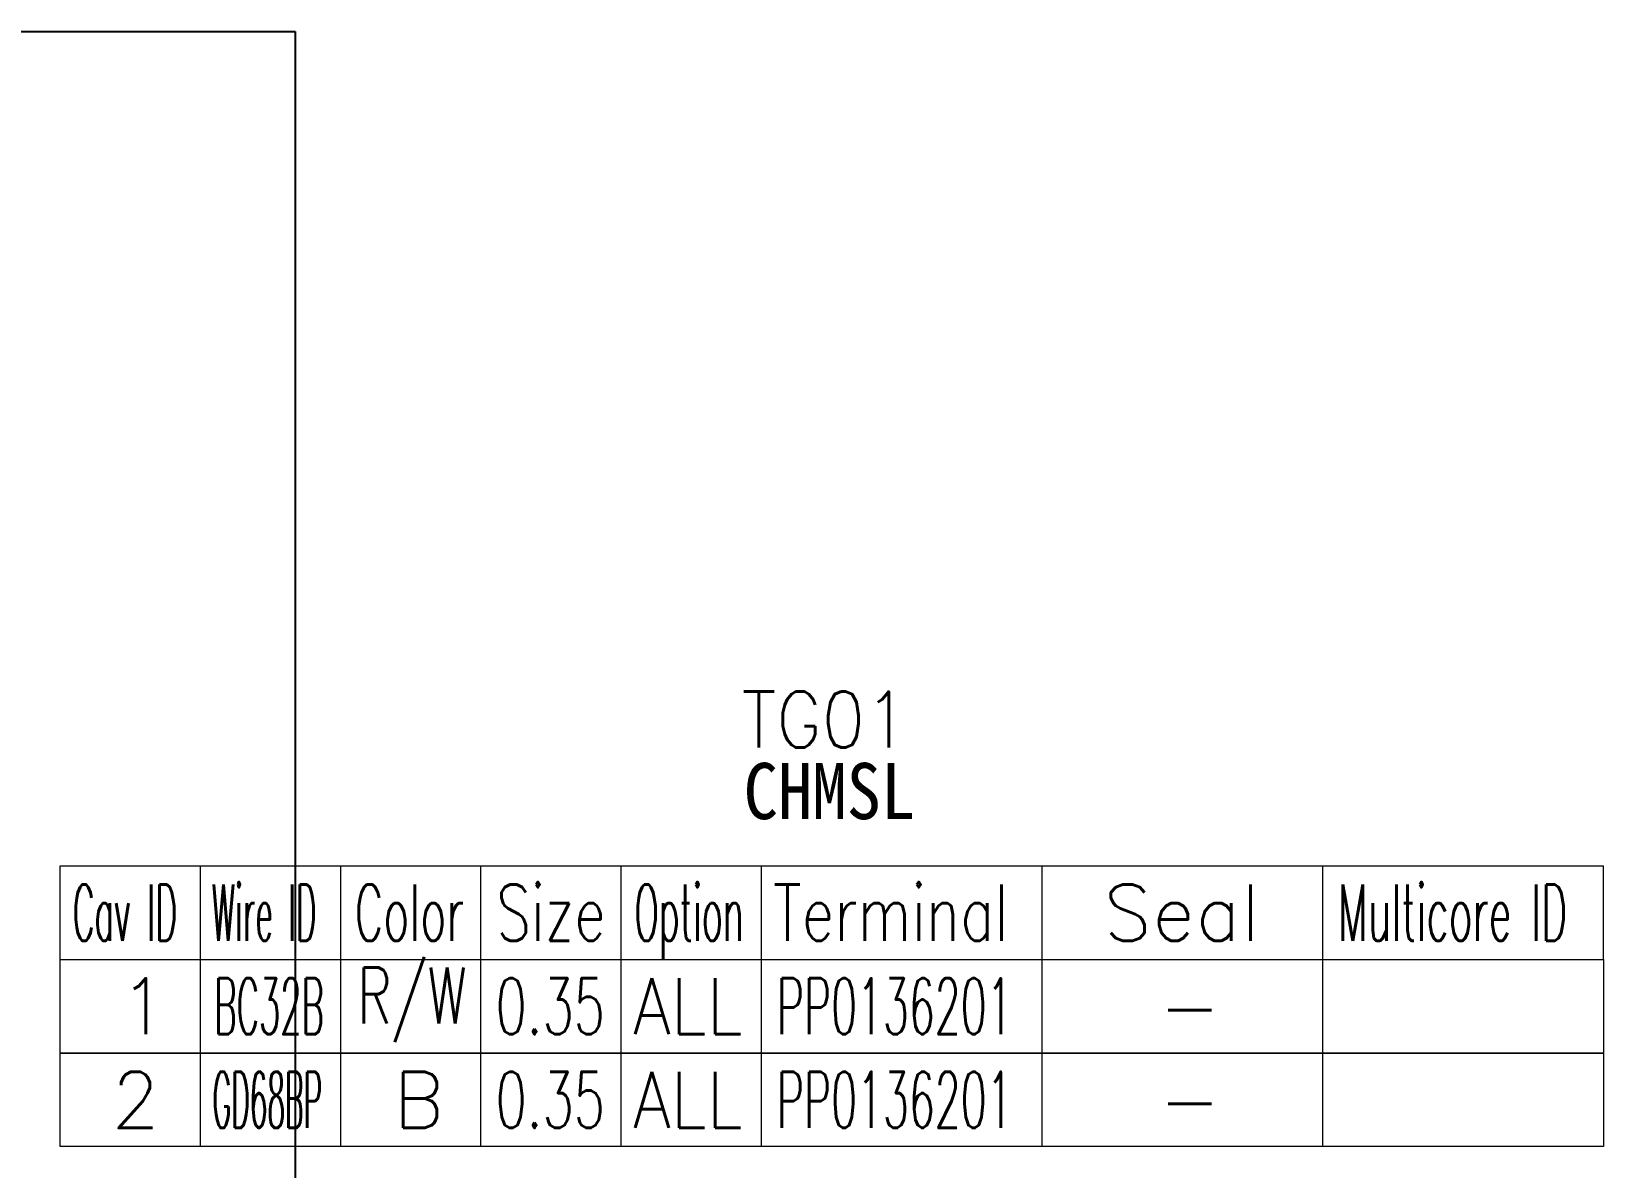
# Model space of a CAD drawing. Header units: inches. Extents: x 47316 to 59086, y 3141 to 11743.
# Drawn here: x 51117.4 to 51201.4, y 4998.7 to 5059.5 of the extents above; entities that cross this region are included whole.
import ezdxf

# ---------------------------------------------------------------- set-up
doc = ezdxf.new("R2010")
doc.units = ezdxf.units.IN
doc.header["$MEASUREMENT"] = 0
doc.layers.add('_BLACK_HOLE', color=7, linetype='Continuous')
doc.styles.get("Standard").update_dxf_attribs({"font": ''})
doc.styles.get('Standard').set_extended_font_data('SimSun')

msp = doc.modelspace()

# ---------------------------------------------------------------- linework, layer by layer
at = {"color": 1, "lineweight": -3}
for p, q in [((51042.196, 5059.458), (51131.476, 5059.458)), ((51131.476, 5059.458), (51131.476, 4977.536))]:
    msp.add_line(p, q, dxfattribs=at)
at = {"layer": '_BLACK_HOLE', "linetype": 'Continuous', "lineweight": 15}
for p, q in [((51118.906, 5014.867), (51201.406, 5014.867)), ((51118.906, 5009.867), (51118.906, 5014.867)), ((51118.906, 5009.867), (51201.406, 5009.867))]:
    msp.add_line(p, q, dxfattribs=at)
at = {"layer": '_BLACK_HOLE', "color": 7, "linetype": 'Continuous', "lineweight": 15}
for p, q in [((51126.406, 5009.867), (51126.406, 5014.867)), ((51133.906, 5009.867), (51133.906, 5014.867)), ((51141.406, 5009.867), (51141.406, 5014.867)), ((51148.906, 5009.867), (51148.906, 5014.867)), ((51156.406, 5009.867), (51156.406, 5014.867)), ((51171.406, 5009.867), (51171.406, 5014.867)), ((51186.406, 5009.867), (51186.406, 5014.867)), ((51201.406, 5009.867), (51201.406, 5014.867))]:
    msp.add_line(p, q, dxfattribs=at)
at = {"layer": '_BLACK_HOLE', "color": 102, "linetype": 'Continuous', "lineweight": 15}
for p, q in [((51126.406, 5004.867), (51126.406, 5009.867)), ((51133.906, 5004.867), (51133.906, 5009.867)), ((51141.406, 5004.867), (51141.406, 5009.867)), ((51148.906, 5004.867), (51148.906, 5009.867)), ((51156.406, 5004.867), (51156.406, 5009.867)), ((51171.406, 5004.867), (51171.406, 5009.867)), ((51186.406, 5004.867), (51186.406, 5009.867)), ((51126.406, 4999.867), (51126.406, 5004.867)), ((51133.906, 4999.867), (51133.906, 5004.867)), ((51141.406, 4999.867), (51141.406, 5004.867)), ((51148.906, 4999.867), (51148.906, 5004.867)), ((51156.406, 4999.867), (51156.406, 5004.867)), ((51171.406, 4999.867), (51171.406, 5004.867)), ((51186.406, 4999.867), (51186.406, 5004.867))]:
    msp.add_line(p, q, dxfattribs=at)
at = {"layer": '_BLACK_HOLE', "linetype": 'Continuous', "lineweight": 15}
for points in [[(51118.906, 5004.867), (51118.906, 5009.867), (51201.406, 5009.867), (51201.406, 5004.867)], [(51118.906, 4999.867), (51118.906, 5004.867), (51201.406, 5004.867), (51201.406, 4999.867)]]:
    msp.add_lwpolyline(points, close=True, dxfattribs=at)

# ---------------------------------------------------------------- texts
at = {"layer": '_BLACK_HOLE', "color": 6, "linetype": 'Continuous', "lineweight": 20, "char_height": 3, "attachment_point": 1}
for s, insert, width in [('\\Fromans.shx;\\W0.9000000000;\\T1.0000000000;\\o\\lTG01', (51155.335, 5024.185), 9.9), ('\\f黑体|b0|i0|c1|p0;\\W0.9000000000;\\T1.0000000000;\\o\\lCHMSL', (51155.439, 5020.367), 9.70787)]:
    msp.add_mtext(s, dxfattribs=dict(at, insert=insert, width=width))
at = {"layer": '_BLACK_HOLE', "color": 7, "linetype": 'Continuous', "lineweight": 15, "char_height": 3, "attachment_point": 1}
for s, insert, width in [('\\Fromans.shx;\\W0.4026548673;\\T1.0000000000;\\o\\lWire ID', (51127.021, 5013.867), 6.5), ('\\Fromans.shx;\\W0.7222222222;\\T1.0000000000;\\o\\lSize', (51142.216, 5013.867), 6.5), ('\\Fromans.shx;\\W0.4595959596;\\T1.0000000000;\\o\\lOption', (51149.603, 5013.867), 6.5), ('\\Fromans.shx;\\W0.7480916031;\\T1.0000000000;\\o\\lTerminal', (51157.013, 5013.867), 14), ('\\Fromans.shx;\\W0.5185185185;\\T1.0000000000;\\o\\lMulticore ID', (51187.202, 5013.867), 14), ('\\Fromans.shx;\\W0.4292452830;\\T1.0000000000;\\o\\lCav ID', (51119.59, 5013.867), 6.5), ('\\Fromans.shx;\\W0.5687500000;\\T1.0000000000;\\o\\lColor', (51134.65, 5013.867), 6.5), ('\\Fromans.shx;\\W1.0000000000;\\T1.0000000000;\\o\\lSeal', (51174.692, 5013.867), 9.28571), ('\\Fromans.shx;\\W1.0000000000;\\T1.0000000000;\\o\\l1', (51122.085, 5008.867), 2.85714), ('\\Fromans.shx;\\W1.0000000000;\\T1.0000000000;\\o\\l2', (51121.656, 5003.867), 2.85714)]:
    msp.add_mtext(s, dxfattribs=dict(at, insert=insert, width=width))
at = {"layer": '_BLACK_HOLE', "color": 140, "linetype": 'Continuous', "lineweight": 15, "char_height": 3, "attachment_point": 1}
for s, insert, width in [('\\Fromans.shx;\\W0.6791044776;\\T1.0000000000;\\o\\lR/W', (51134.794, 5009.439), 6.5), ('\\Fromans.shx;\\W0.8750000000;\\T1.0000000000;\\o\\lALL', (51149.531, 5008.867), 6.5), ('\\Fromans.shx;\\W1.0000000000;\\T1.0000000000;\\o\\l-', (51177.62, 5008.867), 3.71429), ('\\Fromans.shx;\\W1.0000000000;\\T1.0000000000;\\o\\lB', (51136.727, 5003.867), 3), ('\\Fromans.shx;\\W0.8750000000;\\T1.0000000000;\\o\\lALL', (51149.531, 5003.867), 6.5), ('\\Fromans.shx;\\W1.0000000000;\\T1.0000000000;\\o\\l-', (51177.62, 5003.867), 3.71429)]:
    msp.add_mtext(s, dxfattribs=dict(at, insert=insert, width=width))
at = {"layer": '_BLACK_HOLE', "color": 21, "linetype": 'Continuous', "lineweight": 15, "char_height": 3, "attachment_point": 1}
for s, insert, width in [('\\Fromans.shx;\\W0.4417475728;\\T1.0000000000;\\o\\lBC32B', (51127.158, 5008.867), 6.5), ('\\Fromans.shx;\\W0.6500000000;\\T1.0000000000;\\o\\l0.35', (51142.185, 5008.867), 6.5), ('\\Fromans.shx;\\W0.5384615385;\\T1.0000000000;\\o\\lPP0136201', (51157.214, 5008.867), 14), ('\\Fromans.shx;\\W0.3669354839;\\T1.0000000000;\\o\\lGD68BP', (51127.063, 5003.867), 6.5), ('\\Fromans.shx;\\W0.6500000000;\\T1.0000000000;\\o\\l0.35', (51142.185, 5003.867), 6.5), ('\\Fromans.shx;\\W0.5384615385;\\T1.0000000000;\\o\\lPP0136201', (51157.214, 5003.867), 14)]:
    msp.add_mtext(s, dxfattribs=dict(at, insert=insert, width=width))

doc.saveas('drawing.dxf')
